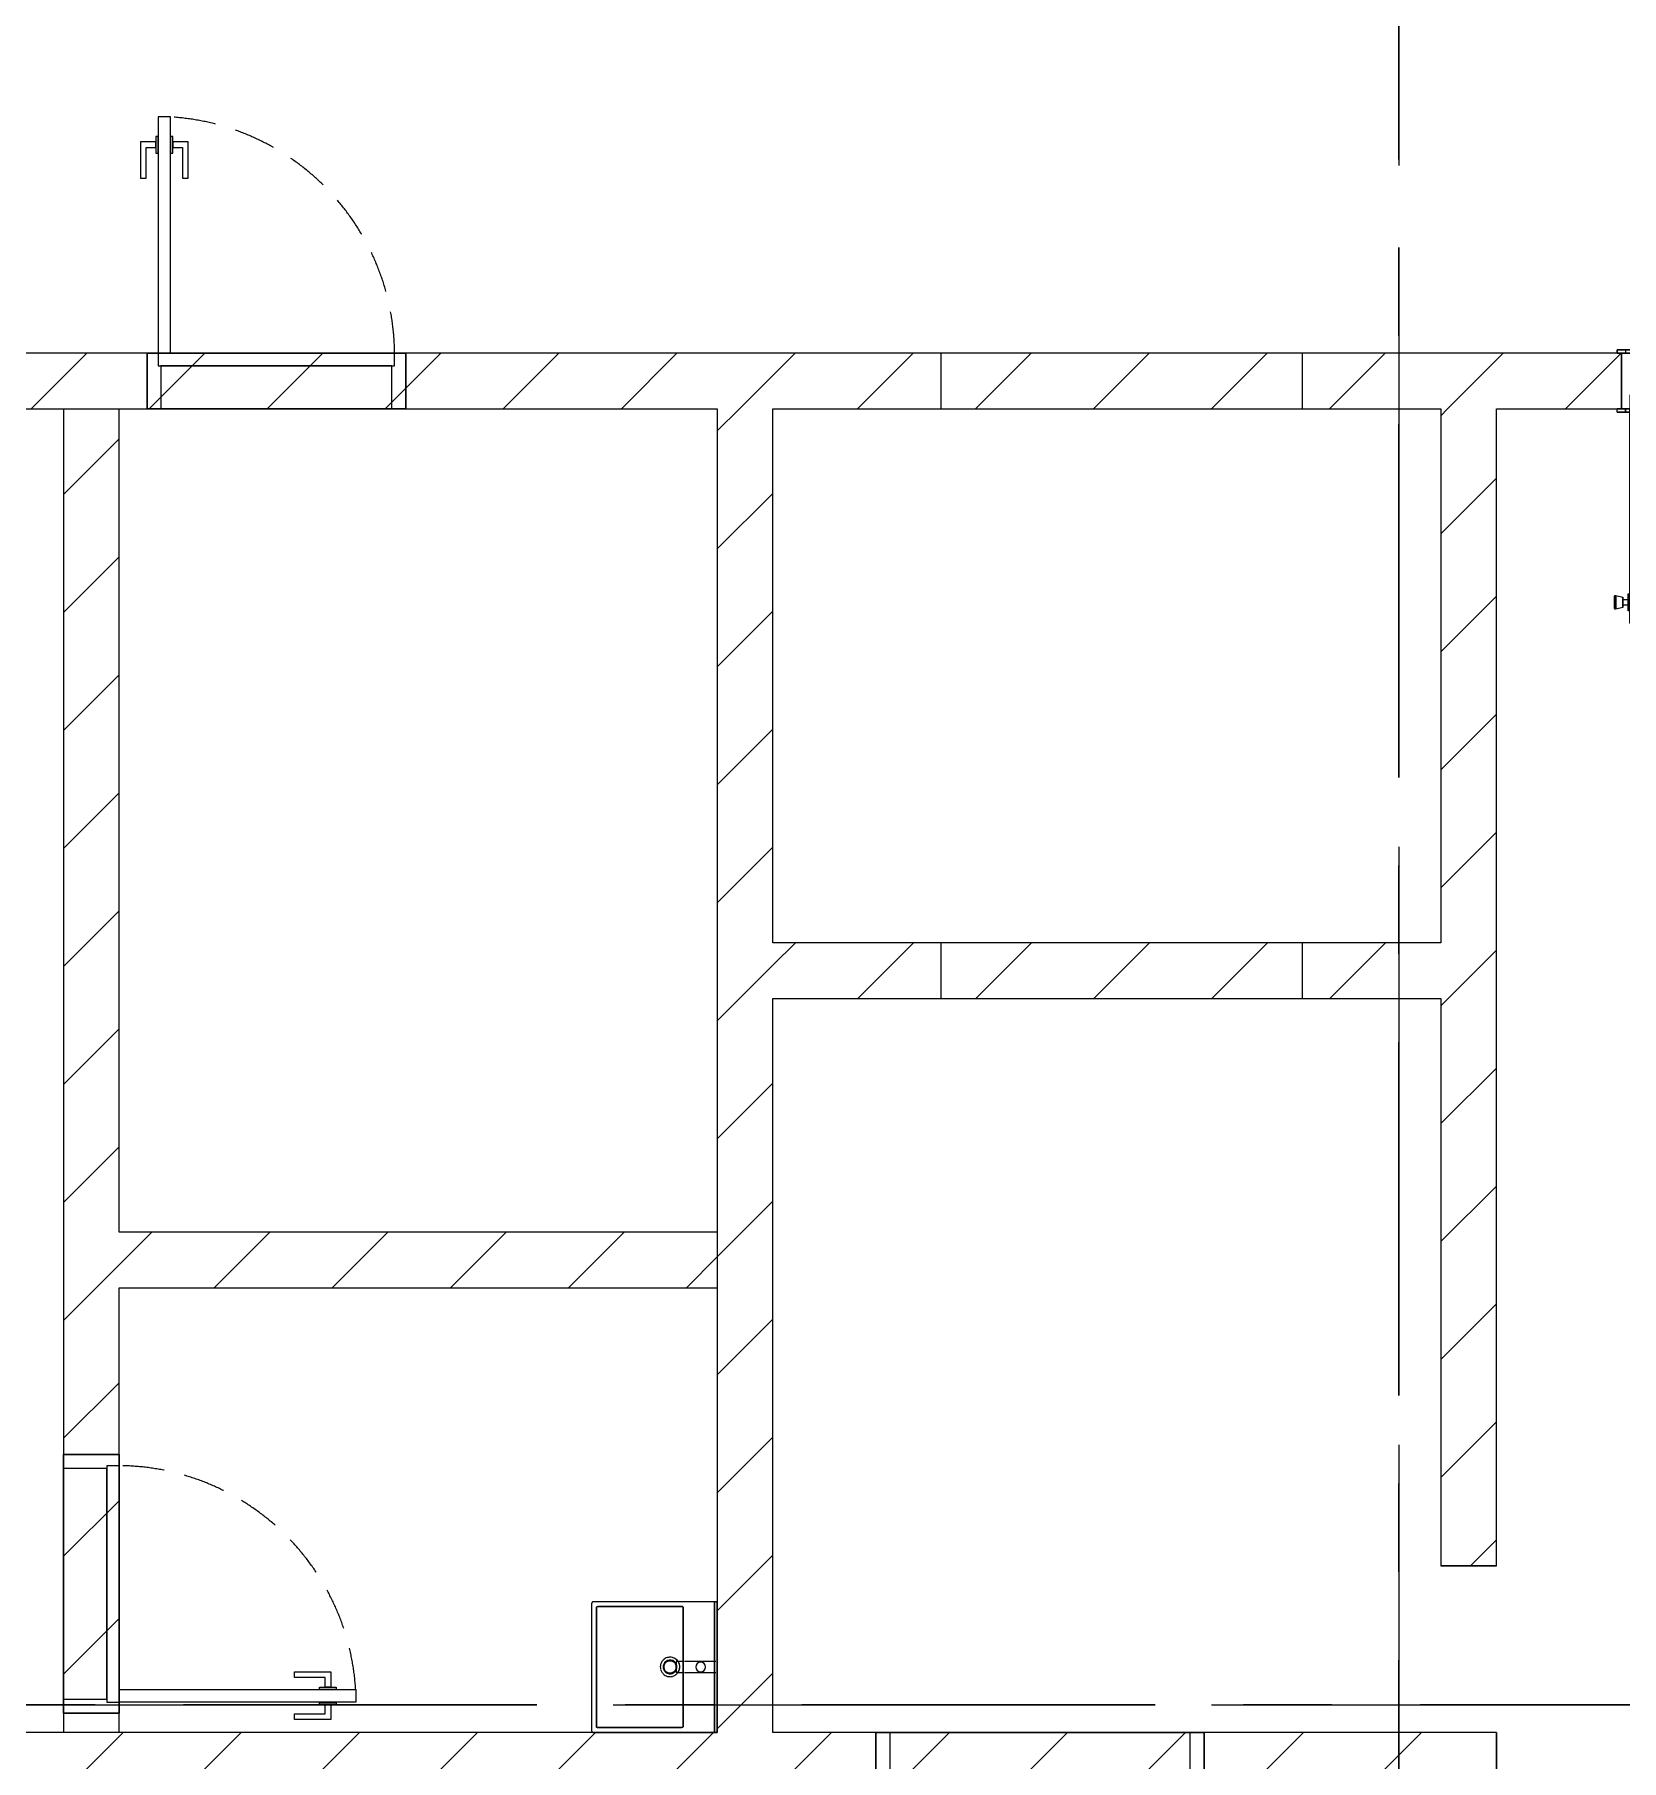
# Model space of a CAD drawing. Header units: millimetres. Extents: x -4000 to 187956, y -58990 to 162485.
# Drawn here: x 83095 to 88800, y 5250 to 11457 of the extents above; entities that cross this region are included whole.
import ezdxf

# ---------------------------------------------------------------- set-up
doc = ezdxf.new("R2010")
doc.units = ezdxf.units.MM
for name, pattern in [('Dash', [600, 300, -300]), ('Dash - 1_5mm', [225, 150, -75]), ('Dash_2_', [635, 317.5, -317.5]), ('Grid Line', [2222.5, 1270, -317.5, 317.5, -317.5]), ('Grid Line 12_5mm', [2150, 1250, -300, 300, -300]), ('Overhead', [375, 225, -150])]:
    doc.linetypes.add(name, pattern=pattern)
for name, color, linetype, lineweight in [('A-DETL-GENF', 92, 'Continuous', 9), ('A-DETL-MEDM', 33, 'Continuous', 9), ('A-DOOR', 31, 'Continuous', 13), ('A-DOOR-FRAM', 31, 'Continuous', 13), ('A-DOOR-HDLN', 31, 'Dash_2_', 13), ('A-WALL', 113, 'Continuous', 13), ('A-WALL-PATT', 111, 'Continuous', 13), ('P-SANR-FIXT', 6, 'Continuous', 9), ('S-GRID', 1, 'Continuous', 30)]:
    doc.layers.add(name, color=color, linetype=linetype, lineweight=lineweight)
pattern_1 = [(45, (0, 0), (-212.132, 212.132), [])]

# ---------------------------------------------------------------- blocks, each defined once
blk = doc.blocks.new('dcc5a - 1600X2200-V722-FFS - TANG 1')
at = {"layer": 'A-DOOR', "lineweight": 15, "transparency": 33554534}
for points in [[(-313.2, 154.2), (-313.2, 924.7), (-363.2, 924.7), (-363.2, 154.2)], [(1177.8, 154.2), (1177.8, 924.7), (1127.8, 924.7), (1127.8, 154.2)]]:
    blk.add_hatch(color=256, dxfattribs=at).paths.add_polyline_path(points)
at = {"layer": 'A-DETL-GENF', "color": 250}
for p, q in [((-416.4, 874.7), (-418.2, 870.2)), ((-418.2, 870.2), (-418.2, 829.2)), ((-418.2, 829.2), (-418.2, 870.2)), ((-412.9, 874.7), (-416.4, 874.7)), ((-416.4, 874.7), (-416.4, 824.7)), ((-416.4, 824.7), (-416.4, 874.7)), ((-388.2, 868.3), (-412.9, 874.7)), ((-412.9, 874.7), (-412.9, 824.7)), ((-412.9, 824.7), (-412.9, 874.7)), ((-363.2, 879.7), (-369.2, 879.7)), ((-369.2, 879.7), (-369.2, 819.7)), ((-369.2, 819.7), (-369.2, 879.7)), ((-363.2, 879.7), (-363.2, 819.7)), ((-363.2, 819.7), (-363.2, 879.7)), ((1177.8, 879.7), (1177.8, 819.7)), ((1177.8, 819.7), (1177.8, 879.7)), ((1177.8, 879.7), (1183.8, 879.7)), ((1183.8, 879.7), (1183.8, 819.7)), ((1183.8, 819.7), (1183.8, 879.7)), ((1202.8, 868.3), (1227.5, 874.7)), ((1227.5, 874.7), (1231, 874.7)), ((1227.5, 874.7), (1227.5, 824.7)), ((1227.5, 824.7), (1227.5, 874.7)), ((1231, 874.7), (1232.8, 870.2)), ((1231, 874.7), (1231, 824.7)), ((1231, 824.7), (1231, 874.7)), ((1232.8, 870.2), (1232.8, 829.2)), ((1232.8, 829.2), (1232.8, 870.2)), ((-418.2, 829.2), (-416.4, 824.7)), ((-416.4, 824.7), (-412.9, 824.7)), ((-412.9, 824.7), (-388.2, 831.1)), ((-388.2, 868.3), (-388.2, 831.1)), ((-388.2, 831.1), (-388.2, 868.3)), ((-369.2, 859.7), (-388.2, 859.7)), ((-388.2, 859.7), (-388.2, 839.7)), ((-388.2, 839.7), (-388.2, 859.7)), ((-388.2, 839.7), (-369.2, 839.7)), ((-369.2, 839.7), (-369.2, 859.7)), ((-369.2, 859.7), (-369.2, 839.7)), ((-369.2, 819.7), (-363.2, 819.7)), ((1183.8, 819.7), (1177.8, 819.7)), ((1183.8, 839.7), (1183.8, 859.7)), ((1183.8, 859.7), (1183.8, 839.7)), ((1183.8, 859.7), (1202.8, 859.7)), ((1202.8, 839.7), (1183.8, 839.7)), ((1202.8, 868.3), (1202.8, 831.1)), ((1202.8, 831.1), (1202.8, 868.3)), ((1202.8, 859.7), (1202.8, 839.7)), ((1202.8, 839.7), (1202.8, 859.7)), ((1227.5, 824.7), (1202.8, 831.1)), ((1231, 824.7), (1227.5, 824.7)), ((1232.8, 829.2), (1231, 824.7))]:
    blk.add_line(p, q, dxfattribs=at)
at = {"layer": 'A-DOOR', "color": 5, "lineweight": 15}
for p, q in [((-363.2, 924.7), (-363.2, 154.2)), ((-313.2, 924.7), (-363.2, 924.7)), ((-363.2, 924.7), (-363.2, 154.2)), ((-313.2, 924.7), (-363.2, 924.7)), ((-313.2, 154.2), (-313.2, 924.7)), ((-313.2, 154.2), (-313.2, 924.7)), ((1127.8, 924.7), (1127.8, 154.2)), ((1177.8, 924.7), (1127.8, 924.7)), ((1127.8, 924.7), (1177.8, 924.7)), ((1127.8, 154.2), (1127.8, 924.7)), ((1177.8, 154.2), (1177.8, 924.7)), ((1177.8, 924.7), (1177.8, 154.2)), ((-407.7, 154.2), (-407.7, 166.2)), ((-407.7, 166.2), (-363.2, 166.2)), ((-313.2, 166.2), (1127.8, 166.2)), ((1177.8, 166.2), (1222.3, 166.2)), ((1222.3, 166.2), (1222.3, 154.2)), ((-407.7, -57.8), (-407.7, -45.8)), ((1222.3, -57.8), (-407.7, -57.8)), ((1222.3, -45.8), (1222.3, -57.8))]:
    blk.add_line(p, q, dxfattribs=at)
at = {"layer": 'A-DOOR', "color": 171, "lineweight": 15}
for p, q in [((-407.7, 154.2), (-407.7, 166.2)), ((-407.7, 166.2), (-377.7, 166.2)), ((-363.2, 154.2), (-407.7, 154.2)), ((-392.7, 154.2), (-392.7, -45.8)), ((-377.7, 166.2), (-377.7, 154.2)), ((-377.7, 166.2), (-377.7, 154.2)), ((-363.2, 166.2), (-377.7, 166.2)), ((-313.2, 154.2), (-363.2, 154.2)), ((-363.2, 154.2), (-313.2, 154.2)), ((-363.2, 154.2), (-313.2, 154.2)), ((-363.2, 154.2), (1177.8, 154.2)), ((1127.8, 166.2), (-313.2, 166.2)), ((1127.8, 154.2), (-313.2, 154.2)), ((1177.8, 154.2), (1127.8, 154.2)), ((1127.8, 154.2), (1177.8, 154.2)), ((1127.8, 154.2), (1177.8, 154.2)), ((1127.8, 154.2), (1177.8, 154.2)), ((1192.3, 166.2), (1177.8, 166.2)), ((1222.3, 154.2), (1177.8, 154.2)), ((1222.3, 166.2), (1192.3, 166.2)), ((1192.3, 166.2), (1192.3, 154.2)), ((1192.3, 154.2), (1192.3, 166.2)), ((1207.3, -45.8), (1207.3, 154.2)), ((1222.3, 166.2), (1222.3, 154.2)), ((-407.7, -57.8), (-407.7, -45.8)), ((-407.7, -45.8), (1222.3, -45.8)), ((-377.7, -57.8), (-407.7, -57.8)), ((-392.7, -45.8), (1207.3, -45.8)), ((-377.7, -45.8), (-377.7, -57.8)), ((-377.7, -45.8), (-377.7, -57.8)), ((-377.7, -57.8), (1192.3, -57.8)), ((1192.3, -57.8), (1192.3, -45.8)), ((1192.3, -57.8), (1192.3, -45.8)), ((1192.3, -57.8), (1222.3, -57.8)), ((1222.3, -57.8), (1222.3, -45.8))]:
    blk.add_line(p, q, dxfattribs=at)
at = {"layer": 'A-DOOR', "color": 161, "lineweight": 15}
for p, q in [((-392.7, 154.2), (-407.7, 154.2)), ((-313.2, 166.2), (-363.2, 166.2)), ((1177.8, 166.2), (1127.8, 166.2)), ((1207.3, 154.2), (1222.3, 154.2)), ((-407.7, -45.8), (-392.7, -45.8)), ((1222.3, -45.8), (1207.3, -45.8))]:
    blk.add_line(p, q, dxfattribs=at)
at = {"layer": 'A-DOOR', "color": 151, "lineweight": 15}
for p, q in [((-377.7, 154.2), (-392.7, 154.2)), ((-377.7, 154.2), (-363.2, 154.2)), ((-363.2, 154.2), (-313.2, 154.2)), ((-313.2, 154.2), (1127.8, 154.2)), ((1127.8, 154.2), (1177.8, 154.2)), ((1177.8, 154.2), (1192.3, 154.2)), ((1192.3, 154.2), (1207.3, 154.2)), ((-392.7, -45.8), (-377.7, -45.8)), ((1192.3, -45.8), (-377.7, -45.8)), ((1207.3, -45.8), (1192.3, -45.8))]:
    blk.add_line(p, q, dxfattribs=at)
at = {"layer": 'A-DOOR', "color": 173, "lineweight": 15}
for p, q in [((-363.2, 166.2), (-313.2, 166.2)), ((1127.8, 166.2), (1177.8, 166.2))]:
    blk.add_line(p, q, dxfattribs=at)
at = {"layer": 'A-DOOR', "color": 5, "lineweight": 15}
for centre, start, end in [((-363.2, 154.2), 0, 90), ((1177.8, 154.2), 90, 180)]:
    blk.add_arc(centre, 770.5, start, end, dxfattribs=at)
at = {"layer": 'A-DOOR-FRAM', "color": 81, "lineweight": 15}
for p, q in [((-392.7, -45.8), (-392.7, 154.2)), ((-392.7, 154.2), (-363.2, 154.2)), ((-362.7, 154.2), (-362.7, 104.2)), ((-362.7, 154.2), (-362.7, 104.2)), ((-313.2, 154.2), (1127.8, 154.2)), ((1177.3, 104.2), (1177.3, 154.2)), ((1177.3, 104.2), (1177.3, 154.2)), ((1177.8, 154.2), (1207.3, 154.2)), ((1207.3, -45.8), (1207.3, 154.2)), ((-362.7, 104.2), (-342.7, 104.2)), ((-362.7, 104.2), (1177.3, 104.2)), ((-342.7, 104.2), (-342.7, -45.8)), ((-342.7, 104.2), (-342.7, -45.8)), ((1157.3, 104.2), (-342.7, 104.2)), ((1157.3, -45.8), (1157.3, 104.2)), ((1177.3, 104.2), (1157.3, 104.2)), ((1157.3, -45.8), (1157.3, 104.2)), ((1207.3, -45.8), (-392.7, -45.8))]:
    blk.add_line(p, q, dxfattribs=at)
at = {"layer": 'A-DOOR-FRAM', "color": 71, "lineweight": 15}
for p, q in [((-392.7, 154.2), (-363.2, 154.2)), ((-363.2, 154.2), (-313.2, 154.2)), ((-313.2, 154.2), (-362.7, 154.2)), ((1127.8, 154.2), (-313.2, 154.2)), ((1127.8, 154.2), (1177.8, 154.2)), ((1177.3, 154.2), (1127.8, 154.2)), ((1207.3, 154.2), (1177.8, 154.2)), ((-342.7, -45.8), (-392.7, -45.8)), ((-342.7, -45.8), (1157.3, -45.8)), ((1157.3, -45.8), (1207.3, -45.8))]:
    blk.add_line(p, q, dxfattribs=at)
at = {"layer": 'A-DOOR-FRAM', "color": 91, "lineweight": 15}
for p, q in [((-392.7, -45.8), (-392.7, 154.2)), ((1207.3, 154.2), (1207.3, -45.8))]:
    blk.add_line(p, q, dxfattribs=at)
at = {"layer": 'A-DOOR-HDLN', "color": 171, "linetype": 'Dash', "lineweight": 15}
for p, q in [((-363.2, 154.2), (-363.2, 104.2)), ((1177.8, 154.2), (-363.2, 154.2)), ((407.3, 104.2), (407.3, 154.2)), ((1177.8, 104.2), (1177.8, 154.2)), ((-363.2, 104.2), (1177.8, 104.2))]:
    blk.add_line(p, q, dxfattribs=at)
blk = doc.blocks.new('M_Door-Opening - 1300x2200-337084-FFS - TANG 1')
at = {"layer": 'A-DETL-GENF', "linetype": 'Overhead'}
blk.add_line((641.8, 100), (-658.2, 100), dxfattribs=at)
at = {"layer": 'A-DETL-MEDM', "color": 75, "lineweight": 18}
for p, q in [((-658.2, 100), (-658.2, -100)), ((641.8, -100), (641.8, 100))]:
    blk.add_line(p, q, dxfattribs=at)
at = {"layer": 'A-DETL-MEDM', "linetype": 'Overhead'}
blk.add_line((-658.2, -100), (641.8, -100), dxfattribs=at)
blk = doc.blocks.new('MP_DR_Single Swing_Miscellaneous - 2200x850_FR_SOLID CORE-V760-FFS - TANG 1')
at = {"layer": 'A-DOOR', "color": 163, "lineweight": 15}
for p, q in [((425, -100), (380, -100)), ((380, -820), (380, -880)), ((425, -880), (425, -820))]:
    blk.add_line(p, q, dxfattribs=at)
at = {"layer": 'A-DOOR', "color": 174, "lineweight": 15}
for p, q in [((380, -100), (380, -820)), ((425, -820), (425, -100)), ((380, -880), (380, -950)), ((425, -950), (425, -880)), ((380, -950), (425, -950))]:
    blk.add_line(p, q, dxfattribs=at)
at = {"layer": 'A-DOOR', "lineweight": 9}
for p, q in [((337, -730), (317, -730)), ((317, -730), (317, -860)), ((337, -840), (337, -730)), ((488, -730), (468, -730)), ((468, -730), (468, -840)), ((488, -860), (488, -730)), ((317, -860), (372, -860)), ((372, -840), (337, -840)), ((380, -820), (372, -820)), ((372, -820), (372, -840)), ((372, -840), (372, -860)), ((372, -860), (372, -840)), ((372, -860), (372, -880)), ((380, -880), (380, -820)), ((425, -820), (425, -880)), ((433, -820), (425, -820)), ((433, -840), (433, -820)), ((433, -860), (433, -840)), ((468, -840), (433, -840)), ((433, -840), (433, -860)), ((433, -880), (433, -860)), ((433, -860), (488, -860)), ((372, -880), (380, -880)), ((425, -880), (433, -880))]:
    blk.add_line(p, q, dxfattribs=at)
at = {"layer": 'A-DOOR', "linetype": 'Dash - 1_5mm', "lineweight": 9}
blk.add_arc((433.8, -92.8), 858.8, 180.47741, 266.40757, dxfattribs=at)
at = {"layer": 'A-DOOR-FRAM', "color": 91, "lineweight": 15}
for p, q in [((-465, -100), (-465, 100)), ((-465, 100), (465, 100)), ((465, 100), (465, -100)), ((380, -100), (-465, -100)), ((465, -100), (425, -100))]:
    blk.add_line(p, q, dxfattribs=at)
at = {"layer": 'A-DOOR-FRAM', "color": 81, "lineweight": 15}
for p, q in [((-465, 100), (-465, -100)), ((-415, 100), (-465, 100)), ((415, 100), (-415, 100)), ((-415, 100), (-415, -55)), ((-415, 100), (-415, -55)), ((415, -55), (415, 100)), ((415, 100), (465, 100)), ((415, -55), (415, 100)), ((465, 100), (465, -100)), ((-415, -55), (-425, -55)), ((-425, -55), (-425, -100)), ((425, -55), (-425, -55)), ((-425, -55), (-425, -100)), ((-415, -55), (415, -55)), ((425, -55), (415, -55)), ((425, -100), (425, -55)), ((425, -100), (425, -55)), ((-465, -100), (-425, -100)), ((-425, -100), (380, -100)), ((425, -100), (380, -100)), ((465, -100), (425, -100))]:
    blk.add_line(p, q, dxfattribs=at)
at = {"layer": 'A-DOOR-FRAM', "color": 71, "lineweight": 15}
blk.add_line((380, -100), (425, -100), dxfattribs=at)
blk = doc.blocks.new('MP_DR_Single Swing_Miscellaneous - 2200x1200_FR_SOLID CORE-337803-FFS - TANG 1')
at = {"layer": 'A-DOOR', "color": 163, "lineweight": 15}
for p, q in [((550, -100), (500, -100)), ((500, -1070), (500, -1130)), ((550, -1130), (550, -1070))]:
    blk.add_line(p, q, dxfattribs=at)
at = {"layer": 'A-DOOR', "color": 174, "lineweight": 15}
for p, q in [((500, -100), (500, -1070)), ((550, -1070), (550, -100)), ((500, -1130), (500, -1200)), ((550, -1200), (550, -1130)), ((500, -1200), (550, -1200))]:
    blk.add_line(p, q, dxfattribs=at)
at = {"layer": 'A-DOOR', "lineweight": 9}
for p, q in [((457, -980), (437, -980)), ((437, -980), (437, -1110)), ((457, -1090), (457, -980)), ((613, -980), (593, -980)), ((593, -980), (593, -1090)), ((613, -1110), (613, -980)), ((437, -1110), (492, -1110)), ((492, -1090), (457, -1090)), ((500, -1070), (492, -1070)), ((492, -1070), (492, -1090)), ((492, -1090), (492, -1110)), ((492, -1110), (492, -1090)), ((492, -1110), (492, -1130)), ((500, -1130), (500, -1070)), ((550, -1070), (550, -1130)), ((558, -1070), (550, -1070)), ((558, -1090), (558, -1070)), ((558, -1110), (558, -1090)), ((593, -1090), (558, -1090)), ((558, -1090), (558, -1110)), ((558, -1130), (558, -1110)), ((558, -1110), (613, -1110)), ((492, -1130), (500, -1130)), ((550, -1130), (558, -1130))]:
    blk.add_line(p, q, dxfattribs=at)
at = {"layer": 'A-DOOR', "linetype": 'Dash - 1_5mm', "lineweight": 9}
blk.add_arc((558.7, -92.8), 1108.7, 180.36982, 266.96574, dxfattribs=at)
at = {"layer": 'A-DOOR-FRAM', "color": 91, "lineweight": 15}
for p, q in [((-590, -100), (-590, 100)), ((-590, 100), (590, 100)), ((590, 100), (590, -100)), ((500, -100), (-590, -100)), ((590, -100), (550, -100))]:
    blk.add_line(p, q, dxfattribs=at)
at = {"layer": 'A-DOOR-FRAM', "color": 81, "lineweight": 15}
for p, q in [((-590, 100), (-590, -100)), ((-540, 100), (-590, 100)), ((540, 100), (-540, 100)), ((-540, 100), (-540, -50)), ((-540, 100), (-540, -50)), ((540, -50), (540, 100)), ((540, 100), (590, 100)), ((540, -50), (540, 100)), ((590, 100), (590, -100)), ((-540, -50), (-550, -50)), ((-550, -50), (-550, -100)), ((550, -50), (-550, -50)), ((-550, -50), (-550, -100)), ((-540, -50), (540, -50)), ((550, -50), (540, -50)), ((550, -100), (550, -50)), ((550, -100), (550, -50)), ((-590, -100), (-550, -100)), ((-550, -100), (500, -100)), ((550, -100), (500, -100)), ((590, -100), (550, -100))]:
    blk.add_line(p, q, dxfattribs=at)
at = {"layer": 'A-DOOR-FRAM', "color": 71, "lineweight": 15}
blk.add_line((500, -100), (550, -100), dxfattribs=at)
blk = doc.blocks.new('MP_DR_Single Swing_Miscellaneous - 2200x850_FR_SOLID CORE-V761-FFS - TANG 1')
at = {"layer": 'A-DOOR', "color": 174, "lineweight": 15}
for p, q in [((380, 950), (425, 950)), ((380, 880), (380, 950)), ((425, 950), (425, 880)), ((380, 100), (380, 820)), ((425, 820), (425, 100))]:
    blk.add_line(p, q, dxfattribs=at)
at = {"layer": 'A-DOOR', "lineweight": 9}
for p, q in [((372, 880), (380, 880)), ((372, 860), (372, 880)), ((380, 880), (380, 820)), ((425, 880), (433, 880)), ((425, 820), (425, 880)), ((433, 880), (433, 860)), ((317, 860), (372, 860)), ((317, 730), (317, 860)), ((337, 840), (337, 730)), ((372, 840), (337, 840)), ((372, 840), (372, 860)), ((372, 860), (372, 840)), ((372, 820), (372, 840)), ((380, 820), (372, 820)), ((433, 820), (425, 820)), ((433, 860), (433, 840)), ((433, 840), (433, 860)), ((433, 860), (488, 860)), ((433, 840), (433, 820)), ((468, 840), (433, 840)), ((468, 730), (468, 840)), ((488, 860), (488, 730)), ((337, 730), (317, 730)), ((488, 730), (468, 730))]:
    blk.add_line(p, q, dxfattribs=at)
at = {"layer": 'A-DOOR', "color": 163, "lineweight": 15}
for p, q in [((380, 820), (380, 880)), ((425, 880), (425, 820)), ((425, 100), (380, 100))]:
    blk.add_line(p, q, dxfattribs=at)
at = {"layer": 'A-DOOR', "linetype": 'Dash - 1_5mm', "lineweight": 9}
blk.add_arc((433.8, 92.8), 858.8, 93.59243, 179.52259, dxfattribs=at)
at = {"layer": 'A-DOOR-FRAM', "color": 91, "lineweight": 15}
for p, q in [((-465, 100), (380, 100)), ((-465, -100), (-465, 100)), ((425, 100), (465, 100)), ((465, 100), (465, -91.3)), ((465, -100), (-465, -100)), ((465, -92.2), (465, -100))]:
    blk.add_line(p, q, dxfattribs=at)
at = {"layer": 'A-DOOR-FRAM', "color": 81, "lineweight": 15}
for p, q in [((-465, 100), (-465, -100)), ((-425, 100), (-465, 100)), ((-425, 100), (-425, 55)), ((380, 100), (-425, 100)), ((-425, 100), (-425, 55)), ((380, 100), (425, 100)), ((425, 100), (465, 100)), ((425, 55), (425, 100)), ((425, 55), (425, 100)), ((465, 100), (465, -91.3)), ((-425, 55), (-415, 55)), ((-425, 55), (425, 55)), ((-415, 55), (-415, -100)), ((415, 55), (-415, 55)), ((-415, 55), (-415, -100)), ((415, -100), (415, 55)), ((415, 55), (425, 55)), ((415, -100), (415, 55)), ((-465, -100), (-415, -100)), ((-415, -100), (415, -100)), ((465, -100), (415, -100)), ((465, -92.2), (465, -100))]:
    blk.add_line(p, q, dxfattribs=at)
at = {"layer": 'A-DOOR-FRAM', "color": 71, "lineweight": 15}
blk.add_line((425, 100), (380, 100), dxfattribs=at)
blk = doc.blocks.new('basin - double basin with canbinet-V904-FFS - TANG 1')
at = {"layer": 'P-SANR-FIXT', "color": 253}
for p, q in [((228.6, 0), (-227.4, 0)), ((228.6, 0), (228.6, 0)), ((235.6, 0), (-234.4, 0)), ((20.4, -0.2), (-19.6, -0.3)), ((-19.6, -5), (-19.6, -10)), ((20.4, -10), (20.4, -5)), ((-212.5, -122.4), (213.6, -122.7)), ((213.6, -122.7), (-212.5, -122.4)), ((-217.1, -429.9), (-217, -126.9)), ((-217, -126.9), (-217.1, -429.9)), ((-19.3, -141.9), (-19.3, -147.7)), ((-19.3, -147.8), (-18.6, -147.8)), ((-18.5, -147.8), (-11.3, -147.8)), ((-17.9, -156.4), (-17.4, -155.7)), ((-8, -148.9), (-7.2, -148.6)), ((7.8, -147.7), (9.1, -147.7)), ((10.7, -147.7), (14.9, -147.7)), ((14.9, -147.7), (19.6, -147.7)), ((18.2, -183.3), (17.6, -184)), ((17.9, -156), (18.4, -156.8)), ((20, -147.7), (20.7, -147.7)), ((20.7, -147.6), (20.7, -143.2)), ((218.1, -127.2), (218.1, -430.2)), ((218.1, -430.2), (218.1, -127.2)), ((8.3, -190.8), (7.4, -191.1)), ((213.6, -434.7), (-212.6, -434.4)), ((-212.6, -434.4), (213.6, -434.7))]:
    blk.add_line(p, q, dxfattribs=at)
at = {"layer": 'P-SANR-FIXT', "color": 252}
for p, q in [((-234.4, 0), (235.6, 0)), ((-234.4, 0), (-234.4, -10)), ((-234.4, -7), (-234.4, -10)), ((-234.4, -10), (235.6, -10)), ((-19.6, -10), (-19.3, -118.5)), ((20.7, -118.5), (20.4, -10)), ((235.6, 0), (235.6, -10)), ((235.6, -10), (235.6, -7)), ((213.6, -122.7), (-212.5, -122.4)), ((-19.3, -122.5), (-19.3, -141)), ((20.7, -141.9), (20.7, -122.5)), ((-217, -126.9), (-217.1, -429.9)), ((218.1, -430.2), (218.1, -127.2)), ((-212.6, -434.4), (213.6, -434.7))]:
    blk.add_line(p, q, dxfattribs=at)
at = {"layer": 'P-SANR-FIXT', "color": 250}
for p, q in [((-234.4, 0), (-234.4, -10)), ((-234.4, -10), (-234.4, -445)), ((235.6, -10), (-234.4, -10)), ((235.6, -10), (235.6, 0)), ((235.6, -445), (235.6, -10)), ((-212.5, -122.4), (213.6, -122.7)), ((-217.1, -429.9), (-217, -126.9)), ((-21.1, -177.4), (-21.4, -176.5)), ((218.1, -127.2), (218.1, -430.2)), ((213.6, -434.7), (-212.6, -434.4)), ((-227.4, -452), (228.6, -452))]:
    blk.add_line(p, q, dxfattribs=at)
at = {"layer": 'P-SANR-FIXT', "color": 254}
for p, q in [((-13.7, -0.2), (-19.6, -0.3)), ((-9.6, -0.2), (-13.7, -0.2)), ((-4.8, -0.2), (-9.6, -0.2)), ((19.7, -0.2), (-4.8, -0.2)), ((20.4, -0.2), (19.7, -0.2)), ((-19.3, -147.8), (-18.6, -147.8)), ((-18.5, -147.8), (-11.3, -147.8)), ((-5.8, -147.8), (-4.5, -147.8)), ((-5.8, -147.8), (-4.5, -147.8)), ((-4.1, -147.8), (-0.9, -147.8)), ((-0.9, -147.8), (5.1, -147.8)), ((-0.9, -147.8), (0.7, -147.8)), ((0.7, -147.8), (5.1, -147.8)), ((5.9, -147.8), (7.2, -147.7)), ((7.8, -147.7), (9.1, -147.7)), ((10.7, -147.7), (14.9, -147.7)), ((14.9, -147.7), (19.6, -147.7)), ((20, -147.7), (20.7, -147.7))]:
    blk.add_line(p, q, dxfattribs=at)
at = {"layer": 'P-SANR-FIXT', "color": 90}
for p, q in [((-4.1, -147.8), (-0.9, -147.8)), ((5.9, -147.8), (7.2, -147.7))]:
    blk.add_line(p, q, dxfattribs=at)
at = {"layer": 'P-SANR-FIXT', "color": 252, "flags": 128}
for points in [[(-227.4, 0), (-227.7, 0), (-228, 0), (-228.3, -0.1), (-228.5, -0.1), (-228.8, -0.1), (-229.1, -0.2), (-229.4, -0.3), (-229.6, -0.4), (-229.9, -0.4), (-230.2, -0.6), (-230.4, -0.7), (-230.7, -0.8), (-230.9, -0.9), (-231.2, -1.1), (-231.4, -1.2), (-231.6, -1.4), (-231.8, -1.6), (-232, -1.7), (-232.3, -1.9), (-232.5, -2.1), (-232.6, -2.3), (-232.8, -2.5), (-233, -2.8), (-233.2, -3), (-233.3, -3.2), (-233.5, -3.5), (-233.6, -3.7), (-233.7, -4), (-233.9, -4.2), (-234, -4.5), (-234.1, -4.7), (-234.1, -5), (-234.2, -5.3), (-234.3, -5.5), (-234.3, -5.8), (-234.4, -6.1), (-234.4, -6.4), (-234.4, -6.6), (-234.4, -6.9), (-234.4, -7)], [(235.6, -7), (235.6, -6.7), (235.5, -6.4), (235.5, -6.2), (235.5, -5.9), (235.4, -5.6), (235.4, -5.3), (235.3, -5.1), (235.2, -4.8), (235.1, -4.5), (235, -4.3), (234.9, -4), (234.8, -3.8), (234.6, -3.5), (234.5, -3.3), (234.3, -3), (234.2, -2.8), (234, -2.6), (233.8, -2.4), (233.6, -2.2), (233.4, -2), (233.2, -1.8), (233, -1.6), (232.8, -1.4), (232.6, -1.3), (232.3, -1.1), (232.1, -1), (231.9, -0.8), (231.6, -0.7), (231.4, -0.6), (231.1, -0.5), (230.8, -0.4), (230.6, -0.3), (230.3, -0.2), (230, -0.2), (229.8, -0.1), (229.5, -0.1), (229.2, 0), (228.9, 0), (228.6, 0)], [(-22.4, -169.9), (-22.4, -169), (-22.3, -168.1), (-22.2, -167.2), (-22.1, -166.3), (-21.9, -165.4), (-21.7, -164.5), (-21.5, -163.6), (-21.2, -162.8), (-20.9, -161.9), (-20.6, -161.1), (-20.2, -160.3), (-19.8, -159.5), (-19.4, -158.7), (-18.9, -157.9), (-18.4, -157.2), (-17.9, -156.4)], [(-21.4, -176.5), (-21.6, -175.7), (-21.8, -174.8), (-22, -173.9), (-22.1, -173), (-22.3, -172.1), (-22.3, -171.2), (-22.4, -170.3), (-22.4, -169.9)], [(-14.5, -186.9), (-15.2, -186.3), (-15.8, -185.7), (-16.5, -185.1), (-17.1, -184.4), (-17.6, -183.7), (-18.2, -183), (-18.7, -182.2), (-19.2, -181.5), (-19.6, -180.7), (-20, -179.9), (-20.4, -179.1), (-20.8, -178.2), (-21.1, -177.4)], [(-17.4, -155.7), (-16.8, -155), (-16.2, -154.4), (-15.5, -153.7), (-14.9, -153.1), (-14.2, -152.5), (-13.5, -152), (-12.8, -151.4), (-12, -150.9), (-11.3, -150.5), (-10.5, -150), (-9.7, -149.6), (-8.9, -149.2), (-8, -148.9)], [(-7.2, -148.6), (-6.3, -148.3), (-5.5, -148.1), (-4.6, -147.9), (-3.7, -147.7), (-2.8, -147.5), (-1.9, -147.4), (-1, -147.4)], [(1.7, -147.4), (2.6, -147.5), (3.5, -147.6), (4.4, -147.8), (5.2, -147.9), (6.1, -148.2), (7, -148.4), (7.8, -148.7), (8.7, -149), (9.5, -149.4), (10.3, -149.8), (11.1, -150.2), (11.9, -150.7)], [(14.8, -152.8), (15.5, -153.4), (16.1, -154), (16.7, -154.7), (17.3, -155.3), (17.9, -156)], [(17.6, -184), (17, -184.7), (16.4, -185.4), (15.8, -186), (15.1, -186.6)], [(20.9, -178.6), (20.5, -179.4), (20.1, -180.2), (19.7, -181), (19.2, -181.8), (18.7, -182.6), (18.2, -183.3)], [(18.4, -156.8), (18.9, -157.5), (19.4, -158.3), (19.9, -159), (20.3, -159.8), (20.7, -160.6)], [(22.1, -164.9), (22.3, -165.8), (22.4, -166.7), (22.5, -167.6), (22.6, -168.5), (22.6, -169.4), (22.6, -169.9)], [(22.6, -169.9), (22.6, -170.8), (22.6, -171.7), (22.5, -172.5), (22.3, -173.4), (22.2, -174.3)], [(-2.3, -192.2), (-3.2, -192.1), (-4.1, -192), (-5, -191.8), (-5.9, -191.5), (-6.7, -191.3), (-7.6, -191), (-8.4, -190.7), (-9.2, -190.3), (-10, -189.9), (-10.8, -189.5), (-11.6, -189)], [(7.4, -191.1), (6.6, -191.4), (5.7, -191.7), (4.8, -191.9), (4, -192), (3.1, -192.2), (2.2, -192.3)], [(11.5, -189.3), (10.7, -189.7), (9.9, -190.1), (9.1, -190.5), (8.3, -190.8)]]:
    blk.add_lwpolyline(points, dxfattribs=at)
at = {"layer": 'P-SANR-FIXT', "color": 250, "flags": 128}
for points in [[(-217, -126.9), (-217, -126.7), (-217, -126.5), (-217, -126.3), (-216.9, -126.2), (-216.9, -126), (-216.9, -125.8), (-216.8, -125.6), (-216.8, -125.5), (-216.7, -125.3), (-216.7, -125.1), (-216.6, -125), (-216.5, -124.8), (-216.4, -124.6), (-216.3, -124.5), (-216.2, -124.3), (-216.1, -124.2), (-216, -124), (-215.9, -123.9), (-215.8, -123.8), (-215.6, -123.6), (-215.5, -123.5), (-215.4, -123.4), (-215.2, -123.3), (-215.1, -123.2), (-214.9, -123.1), (-214.8, -123), (-214.6, -122.9), (-214.5, -122.8), (-214.3, -122.8), (-214.1, -122.7), (-214, -122.6), (-213.8, -122.6), (-213.6, -122.5), (-213.4, -122.5), (-213.3, -122.4), (-213.1, -122.4), (-212.9, -122.4), (-212.7, -122.4), (-212.6, -122.4), (-212.5, -122.4)], [(213.6, -122.7), (213.8, -122.7), (214, -122.7), (214.2, -122.7), (214.4, -122.7), (214.5, -122.8), (214.7, -122.8), (214.9, -122.8), (215.1, -122.9), (215.2, -123), (215.4, -123), (215.6, -123.1), (215.7, -123.2), (215.9, -123.3), (216, -123.4), (216.2, -123.4), (216.3, -123.6), (216.5, -123.7), (216.6, -123.8), (216.7, -123.9), (216.9, -124), (217, -124.2), (217.1, -124.3), (217.2, -124.4), (217.3, -124.6), (217.4, -124.7), (217.5, -124.9), (217.6, -125), (217.7, -125.2), (217.8, -125.4), (217.8, -125.5), (217.9, -125.7), (217.9, -125.9), (218, -126), (218, -126.2), (218.1, -126.4), (218.1, -126.6), (218.1, -126.8), (218.1, -126.9), (218.1, -127.1), (218.1, -127.2)], [(23.8, -169.8), (23.8, -168.9), (23.7, -167.9), (23.7, -167), (23.5, -166), (23.4, -165.1), (23.1, -164.2), (22.9, -163.2), (22.6, -162.3), (22.3, -161.4), (21.9, -160.6), (21.6, -159.7), (21.1, -158.8), (20.7, -158), (20.2, -157.2), (19.7, -156.4), (19.1, -155.6), (18.5, -154.9), (17.9, -154.1), (17.3, -153.4), (16.6, -152.8), (15.9, -152.1), (15.2, -151.5), (14.5, -150.9), (13.7, -150.3), (12.9, -149.8), (12.1, -149.3), (11.3, -148.9), (10.4, -148.4), (9.6, -148), (8.7, -147.7), (7.8, -147.3), (6.9, -147), (6, -146.8), (5, -146.6), (4.1, -146.4), (3.2, -146.3), (2.2, -146.1), (1.3, -146.1), (0.3, -146.1), (-0.6, -146.1), (-1.6, -146.1), (-2.5, -146.2), (-3.5, -146.3), (-4.4, -146.5), (-5.3, -146.7), (-6.3, -146.9), (-7.2, -147.2), (-8.1, -147.5), (-8.9, -147.8), (-9.8, -148.2), (-10.7, -148.6), (-11.5, -149.1), (-12.3, -149.5), (-13.1, -150.1), (-13.9, -150.6), (-14.7, -151.2), (-15.4, -151.8), (-16.1, -152.4), (-16.8, -153.1), (-17.5, -153.8), (-18.1, -154.5), (-18.7, -155.2), (-19.2, -156), (-19.8, -156.8), (-20.3, -157.6), (-20.8, -158.4), (-21.2, -159.2), (-21.6, -160.1), (-22, -161), (-22.3, -161.8), (-22.6, -162.8), (-22.9, -163.7), (-23.1, -164.6), (-23.3, -165.5), (-23.5, -166.5), (-23.6, -167.4), (-23.6, -168.3), (-23.7, -169.3), (-23.7, -169.8)], [(-23.7, -169.8), (-23.7, -170.8), (-23.6, -171.7), (-23.5, -172.7), (-23.4, -173.6), (-23.2, -174.5), (-23, -175.5), (-22.8, -176.4), (-22.5, -177.3), (-22.2, -178.2), (-21.8, -179.1), (-21.4, -179.9), (-21, -180.8), (-20.6, -181.6), (-20.1, -182.4), (-19.5, -183.2), (-19, -184), (-18.4, -184.7), (-17.8, -185.5), (-17.2, -186.2), (-16.5, -186.9), (-15.8, -187.5), (-15.1, -188.1), (-14.3, -188.7), (-13.6, -189.3), (-12.8, -189.8), (-12, -190.3), (-11.1, -190.8), (-10.3, -191.2), (-9.4, -191.6), (-8.5, -192), (-7.7, -192.3), (-6.7, -192.6), (-5.8, -192.8), (-4.9, -193), (-4, -193.2), (-3, -193.4), (-2.1, -193.5), (-1.1, -193.5), (-0.2, -193.6), (0.8, -193.6), (1.7, -193.5), (2.7, -193.4), (3.6, -193.3), (4.5, -193.1), (5.5, -192.9), (6.4, -192.7), (7.3, -192.4), (8.2, -192.1), (9.1, -191.8), (10, -191.4), (10.8, -191), (11.6, -190.6), (12.5, -190.1), (13.3, -189.6), (14, -189), (14.8, -188.4), (15.5, -187.8), (16.2, -187.2), (16.9, -186.5), (17.6, -185.9), (18.2, -185.1), (18.8, -184.4), (19.4, -183.6), (19.9, -182.9), (20.4, -182.1), (20.9, -181.2), (21.3, -180.4), (21.7, -179.5), (22.1, -178.7), (22.5, -177.8), (22.8, -176.9), (23, -176), (23.2, -175), (23.4, -174.1), (23.6, -173.2), (23.7, -172.2), (23.8, -171.3), (23.8, -170.3), (23.8, -169.8)], [(-1, -147.4), (-0.1, -147.4), (0.8, -147.4), (1.7, -147.4)], [(11.9, -150.7), (12.6, -151.2), (13.4, -151.7), (14.1, -152.2), (14.8, -152.8)], [(20.7, -160.6), (21, -161.5), (21.3, -162.3), (21.6, -163.2), (21.9, -164), (22.1, -164.9)], [(22.2, -174.3), (22, -175.2), (21.8, -176.1), (21.5, -176.9), (21.2, -177.8), (20.9, -178.6)], [(-11.6, -189), (-12.4, -188.6), (-13.1, -188), (-13.8, -187.5), (-14.5, -186.9)], [(2.2, -192.3), (1.3, -192.3), (0.4, -192.4), (-0.5, -192.3), (-1.4, -192.3), (-2.3, -192.2)], [(15.1, -186.6), (14.5, -187.2), (13.8, -187.8), (13, -188.3), (12.3, -188.8), (11.5, -189.3)], [(-212.6, -434.4), (-212.8, -434.4), (-212.9, -434.4), (-213.1, -434.4), (-213.3, -434.4), (-213.5, -434.3), (-213.6, -434.3), (-213.8, -434.2), (-214, -434.2), (-214.2, -434.1), (-214.3, -434.1), (-214.5, -434), (-214.7, -433.9), (-214.8, -433.8), (-215, -433.7), (-215.1, -433.6), (-215.3, -433.5), (-215.4, -433.4), (-215.5, -433.3), (-215.7, -433.2), (-215.8, -433.1), (-215.9, -432.9), (-216, -432.8), (-216.2, -432.6), (-216.3, -432.5), (-216.4, -432.3), (-216.5, -432.2), (-216.5, -432), (-216.6, -431.9), (-216.7, -431.7), (-216.8, -431.5), (-216.8, -431.4), (-216.9, -431.2), (-216.9, -431), (-217, -430.9), (-217, -430.7), (-217, -430.5), (-217.1, -430.3), (-217.1, -430.1), (-217.1, -430), (-217.1, -429.9)], [(218.1, -430.2), (218.1, -430.3), (218.1, -430.5), (218.1, -430.7), (218, -430.9), (218, -431.1), (218, -431.2), (217.9, -431.4), (217.9, -431.6), (217.8, -431.8), (217.7, -431.9), (217.7, -432.1), (217.6, -432.2), (217.5, -432.4), (217.4, -432.6), (217.3, -432.7), (217.2, -432.9), (217.1, -433), (217, -433.1), (216.9, -433.3), (216.7, -433.4), (216.6, -433.5), (216.5, -433.6), (216.3, -433.7), (216.2, -433.9), (216, -434), (215.9, -434), (215.7, -434.1), (215.6, -434.2), (215.4, -434.3), (215.2, -434.4), (215.1, -434.4), (214.9, -434.5), (214.7, -434.5), (214.5, -434.6), (214.4, -434.6), (214.2, -434.6), (214, -434.6), (213.8, -434.7), (213.6, -434.7), (213.6, -434.7)], [(-234.4, -445), (-234.4, -445.3), (-234.4, -445.6), (-234.4, -445.8), (-234.3, -446.1), (-234.3, -446.4), (-234.2, -446.7), (-234.2, -446.9), (-234.1, -447.2), (-234, -447.5), (-233.9, -447.7), (-233.8, -448), (-233.6, -448.2), (-233.5, -448.5), (-233.4, -448.7), (-233.2, -449), (-233, -449.2), (-232.9, -449.4), (-232.7, -449.6), (-232.5, -449.8), (-232.3, -450), (-232.1, -450.2), (-231.9, -450.4), (-231.7, -450.6), (-231.4, -450.7), (-231.2, -450.9), (-231, -451), (-230.7, -451.2), (-230.5, -451.3), (-230.2, -451.4), (-230, -451.5), (-229.7, -451.6), (-229.4, -451.7), (-229.2, -451.8), (-228.9, -451.8), (-228.6, -451.9), (-228.3, -451.9), (-228.1, -452), (-227.8, -452), (-227.5, -452), (-227.4, -452)], [(228.6, -452), (228.8, -452), (229.1, -452), (229.4, -451.9), (229.7, -451.9), (230, -451.9), (230.2, -451.8), (230.5, -451.7), (230.8, -451.6), (231, -451.6), (231.3, -451.4), (231.5, -451.3), (231.8, -451.2), (232, -451.1), (232.3, -450.9), (232.5, -450.8), (232.7, -450.6), (233, -450.4), (233.2, -450.3), (233.4, -450.1), (233.6, -449.9), (233.8, -449.7), (234, -449.5), (234.1, -449.2), (234.3, -449), (234.5, -448.8), (234.6, -448.5), (234.7, -448.3), (234.9, -448), (235, -447.8), (235.1, -447.5), (235.2, -447.3), (235.3, -447), (235.3, -446.7), (235.4, -446.5), (235.5, -446.2), (235.5, -445.9), (235.5, -445.6), (235.6, -445.4), (235.6, -445.1), (235.6, -445)]]:
    blk.add_lwpolyline(points, dxfattribs=at)
at = {"layer": 'P-SANR-FIXT', "color": 250}
for centre, radius, start, end in [((0.5, -60.1), 17.5, 0, 180), ((0.5, -60.1), 17.5, 180, 0), ((-212.5, -126.9), 4.5, 141.4052, 179.98764), ((-212.5, -126.9), 4.5, 141.4052, 179.98764), ((-212.5, -126.9), 4.5, 141.4052, 179.98764), ((-212.5, -126.9), 4.5, 89.96194, 128.54439), ((-212.5, -126.9), 4.5, 89.96194, 128.54439), ((-212.5, -126.9), 4.5, 89.96194, 128.54439), ((213.6, -127.2), 4.5, 359.99262, 89.96194), ((213.6, -127.2), 4.5, 359.99262, 89.96194), ((213.6, -127.2), 4.5, 359.99262, 89.96194), ((0.1, -169.9), 24.5, 0, 180), ((0.1, -169.9), 24.5, 0, 180), ((0.1, -169.9), 24.5, 145.43307, 180), ((0.1, -169.9), 24.5, 180, 0), ((0.1, -169.9), 24.5, 180, 360), ((0.1, -169.9), 24.5, 180, 214.56693), ((0.1, -169.9), 24.5, 109.36549, 142.31569), ((0.1, -169.9), 24.5, 217.68431, 250.63451), ((0.1, -169.9), 24.5, 72.83298, 107.16702), ((0.1, -169.9), 24.5, 54, 70.63451), ((0.1, -169.9), 24.5, 289.36549, 322.31569), ((0.1, -169.9), 24.5, 0, 34.56693), ((0.1, -169.9), 24.5, 325.43307, 360), ((0.1, -169.9), 24.5, 0.12276, 30.12276), ((0.1, -169.9), 24.5, 330.12276, 0.12276), ((0.1, -169.9), 24.5, 263.85965, 287.16702), ((-212.6, -429.9), 4.5, 179.98764, 269.96653), ((-212.6, -429.9), 4.5, 179.98764, 269.96653), ((-212.6, -429.9), 4.5, 179.98764, 269.96653), ((213.6, -430.2), 4.5, 269.96653, 308.54914), ((213.6, -430.2), 4.5, 269.96653, 308.54914), ((213.6, -430.2), 4.5, 269.96653, 308.54914), ((213.6, -430.2), 4.5, 321.41001, 359.99262), ((213.6, -430.2), 4.5, 321.41001, 359.99262), ((213.6, -430.2), 4.5, 321.41001, 359.99262)]:
    blk.add_arc(centre, radius, start, end, dxfattribs=at)
at = {"layer": 'P-SANR-FIXT', "color": 252}
for centre, radius, start, end in [((0.5, -60.1), 17.5, 360, 180), ((0.5, -60.1), 17.5, 180, 360), ((-212.5, -126.9), 4.5, 128.54439, 141.4052), ((-212.5, -126.9), 4.5, 128.54439, 141.4052), ((-212.5, -126.9), 4.5, 128.54439, 141.4052), ((0.1, -169.9), 35, 165.80149, 180.12276), ((0.1, -169.9), 35, 180.12276, 185.32808), ((0.1, -169.9), 35, 185.89006, 194.36629), ((0.1, -169.9), 35, 47.34116, 165.12276), ((0.1, -169.9), 35, 195.12276, 225.12276), ((0.1, -169.9), 24.5, 144.97877, 180), ((0.1, -169.9), 24.5, 165.12276, 179.99849), ((0.1, -169.9), 24.5, 180, 251.51523), ((0.1, -169.9), 24.5, 180.12276, 195.00268), ((0.1, -169.9), 24.5, 150.12276, 164.99398), ((0.1, -169.9), 24.5, 195.12276, 210.00718), ((0.1, -169.9), 22.5, 163.13582, 179.86895), ((0.1, -169.9), 22.5, 182.41783, 196.86418), ((0.1, -169.9), 24.5, 144.71238, 149.98834), ((0.1, -169.9), 24.5, 210.12276, 225.0128), ((0.1, -169.9), 24.5, 135.12276, 143.43396), ((0.1, -169.9), 24.5, 108.82633, 143.38213), ((0.1, -169.9), 22.5, 110.87714, 141.23742), ((0.1, -169.9), 24.5, 120.12276, 134.85754), ((0.1, -169.9), 24.5, 108.5658, 119.87396), ((0.1, -169.9), 24.5, 37.58894, 105), ((0.1, -169.9), 24.5, 90.12276, 104.87861), ((0.1, -169.9), 24.5, 75.12276, 89.87449), ((0.1, -169.9), 22.5, 72.59141, 90), ((0.1, -169.9), 24.5, 60.12276, 74.86099), ((0.1, -169.9), 24.5, 288.7141, 323.38213), ((0.1, -169.9), 24.5, 45.12276, 59.83359), ((0.1, -169.9), 24.5, 300.14366, 323.3271), ((0.1, -169.9), 22.5, 306, 321.65316), ((0.1, -169.9), 24.5, 37.68431, 54), ((0.1, -169.9), 24.5, 37.84686, 45.01314), ((0.1, -169.9), 24.5, 360, 36.44771), ((0.1, -169.9), 24.5, 30.12276, 36.46491), ((0.1, -169.9), 24.5, 324.97877, 360), ((0.1, -169.9), 24.5, 325.26806, 329.98868), ((0.1, -169.9), 24.5, 0.12276, 30.12276), ((0.1, -169.9), 24.5, 330.12276, 0.12276), ((0.1, -169.9), 22.5, 2.45411, 16.86418), ((0.1, -169.9), 22.5, 343.13582, 0), ((0.1, -169.9), 35, 15.12276, 45.12276), ((0.1, -169.9), 35, 315.12276, 345.12276), ((0.1, -169.9), 35, 0.12276, 14.12), ((0.1, -169.9), 35, 345.53871, 354.01461), ((0.1, -169.9), 35, 354.56566, 0.12276), ((0.1, -169.9), 35, 226.7292, 236.88126), ((0.1, -169.9), 35, 237.22678, 255.12276), ((0.1, -169.9), 24.5, 225.16801, 240.12276), ((0.1, -169.9), 24.5, 240.14052, 251.68982), ((0.1, -169.9), 35, 256.27343, 283.89655), ((0.1, -169.9), 24.5, 252.83298, 260.5764), ((0.1, -169.9), 24.5, 255, 285), ((0.1, -169.9), 24.5, 255.12695, 285.12276), ((0.1, -169.9), 24.5, 288.9186, 300.12276), ((0.1, -169.9), 35, 285.12276, 302.9315), ((0.1, -169.9), 35, 303.27473, 313.42776), ((213.6, -430.2), 4.5, 308.54914, 321.41001), ((213.6, -430.2), 4.5, 308.54914, 321.41001), ((213.6, -430.2), 4.5, 308.54914, 321.41001)]:
    blk.add_arc(centre, radius, start, end, dxfattribs=at)
at = {"layer": 'P-SANR-FIXT', "color": 253}
for radius, start, end in [(35, 165.80149, 180.12276), (35, 180.12276, 185.32808), (35, 185.89006, 194.36629), (35, 123.87145, 165.12276), (35, 195.12276, 225.12276), (24.5, 165.12276, 179.99849), (24.5, 180.12276, 195.00268), (24.5, 150.12276, 164.99398), (24.5, 195.12276, 210.00718), (22.5, 145.74606, 163.13582), (22.5, 196.86418, 216), (24.5, 144.71238, 149.98834), (24.5, 210.12276, 225.0128), (24.5, 135.12276, 143.43396), (22.5, 216.05436, 249.63874), (24.5, 120.12276, 134.85754), (24.5, 108.5658, 119.87396), (22.5, 90, 106.6758), (24.5, 90.12276, 104.87861), (24.5, 75.12276, 89.87449), (24.5, 60.12276, 74.86099), (22.5, 36.4671, 70.03197), (24.5, 45.12276, 59.83359), (24.5, 300.14366, 323.3271), (24.5, 37.84686, 45.01314), (22.5, 16.86418, 36), (22.5, 325.50685, 343.13582), (24.5, 30.12276, 36.46491), (24.5, 325.26806, 329.98868), (35, 47.34116, 53.58018), (35, 15.12276, 45.12276), (35, 315.12276, 345.12276), (35, 0.12276, 14.12), (35, 345.53871, 354.01461), (35, 354.56566, 0.12276), (35, 226.7292, 236.88126), (35, 237.22678, 255.12276), (24.5, 225.16801, 240.12276), (24.5, 240.14052, 251.68982), (35, 256.27343, 283.89655), (22.5, 252.15044, 286.57239), (24.5, 255.12695, 285.12276), (22.5, 290.23228, 306), (24.5, 288.9186, 300.12276), (35, 285.12276, 302.9315), (35, 303.27473, 313.42776)]:
    blk.add_arc((0.1, -169.9), radius, start, end, dxfattribs=at)
at = {"layer": 'P-SANR-FIXT', "color": 254}
for start, end in [(113.30797, 118.58045), (106.14465, 112.93258), (98.2181, 105.12276), (90.12276, 97.5542), (81.1196, 88.98277), (72.87683, 80.41135), (65.33684, 72.22668), (60.12276, 64.86623), (55.11327, 59.06956)]:
    blk.add_arc((0.1, -169.9), 35, start, end, dxfattribs=at)
blk = doc.blocks.new('CMF2_NHAXUONG_A_rvt-1-FFS - TANG 1')
at = {"layer": 'A-WALL-PATT', "lineweight": 9}
h = blk.add_hatch(dxfattribs=at)
h.set_pattern_fill('FP_12', color=250, style=0, pattern_type=2)
h.set_pattern_definition(pattern_1)
h.paths.add_polyline_path([(98250.1, 10110.1), (98250.1, 10310.1), (81999.8, 10310.1), (81999.8, 10110.1), (93523.5, 10110.1)])
h = blk.add_hatch(dxfattribs=at)
h.set_pattern_fill('FP_12', color=250, style=0, pattern_type=2)
h.set_pattern_definition(pattern_1)
h.paths.add_polyline_path([(83200, 5349.9), (83400, 5349.9), (83400, 10110.1), (83200, 10110.1), (83200, 5424.1)])
h = blk.add_hatch(dxfattribs=at)
h.set_pattern_fill('FP_12', color=250, style=0, pattern_type=2)
h.set_pattern_definition(pattern_1)
h.paths.add_polyline_path([(85587.3, 5349.9), (85749.8, 5349.9), (85749.8, 10110.1), (85549.8, 10110.1), (85549.8, 5349.9)])
h = blk.add_hatch(dxfattribs=at)
h.set_pattern_fill('FP_12', color=250, style=0, pattern_type=2)
h.set_pattern_definition(pattern_1)
h.paths.add_polyline_path([(88150, 5949.6), (88350, 5949.6), (88350, 10110.1), (88150, 10110.1), (88150, 7760.2)])
h = blk.add_hatch(dxfattribs=at)
h.set_pattern_fill('FP_12', color=250, style=0, pattern_type=2)
h.set_pattern_definition(pattern_1)
h.paths.add_polyline_path([(88150, 7990.1), (88150, 8190.1), (85749.8, 8190.1), (85749.8, 7990.1)])
h = blk.add_hatch(dxfattribs=at)
h.set_pattern_fill('FP_12', color=250, style=0, pattern_type=2)
h.set_pattern_definition(pattern_1)
h.paths.add_polyline_path([(83400, 6949.9), (85549.8, 6949.9), (85549.8, 7149.9), (83400, 7149.9)])
h = blk.add_hatch(dxfattribs=at)
h.set_pattern_fill('FP_12', color=250, style=0, pattern_type=2)
h.set_pattern_definition(pattern_1)
h.paths.add_polyline_path([(88150, 5149.9), (88350, 5149.9), (88350, 5349.9), (78349.8, 5349.9), (78349.8, 5149.9), (86721, 5149.9)])
at = {"layer": 'A-WALL', "color": 50, "lineweight": 15}
for p, q in [((98250.1, 10310.1), (81999.8, 10310.1)), ((81999.8, 10110.1), (83200, 10110.1)), ((83200, 10110.1), (83200, 5349.9)), ((83400, 7149.9), (83400, 10110.1)), ((83400, 10110.1), (85549.8, 10110.1)), ((85549.8, 10110.1), (85549.8, 7149.9)), ((85749.8, 8190.1), (85749.8, 10110.1)), ((85749.8, 10110.1), (88150, 10110.1)), ((88150, 10110.1), (88150, 8190.1)), ((88350, 5949.6), (88350, 10110.1)), ((88350, 10110.1), (98250.1, 10110.1)), ((88150, 8190.1), (85749.8, 8190.1)), ((85749.8, 5349.9), (85749.8, 7990.1)), ((85749.8, 7990.1), (88150, 7990.1)), ((88150, 7990.1), (88150, 5949.6)), ((85549.8, 7149.9), (83400, 7149.9)), ((83400, 5349.9), (83400, 6949.9)), ((83400, 6949.9), (85549.8, 6949.9)), ((85549.8, 6949.9), (85549.8, 5349.9)), ((88150, 5949.6), (88350, 5949.6)), ((83200, 5349.9), (80974.8, 5349.9)), ((85549.8, 5349.9), (83400, 5349.9)), ((88350, 5349.9), (85749.8, 5349.9)), ((88350, 5149.9), (88350, 5349.9))]:
    blk.add_line(p, q, dxfattribs=at)
at = {"layer": 'A-WALL', "color": 35, "lineweight": 15}
for p, q in [((83499.8, 10310.1), (81999.8, 10310.1)), ((83499.8, 10310.1), (83499.8, 10110.1)), ((84429.8, 10310.1), (83499.8, 10310.1)), ((84429.8, 10310.1), (84429.8, 10110.1)), ((86353.7, 10310.1), (84429.8, 10310.1)), ((86353.7, 10310.1), (86353.7, 10110.1)), ((87653.7, 10310.1), (86353.7, 10310.1)), ((87653.7, 10110.1), (87653.7, 10310.1)), ((88784.8, 10310.1), (87653.7, 10310.1)), ((88799.8, 10310.1), (88799.8, 10110.1)), ((81999.8, 10110.1), (83200, 10110.1)), ((83400, 10110.1), (83499.8, 10110.1)), ((83499.8, 10110.1), (84429.8, 10110.1)), ((84429.8, 10110.1), (85549.8, 10110.1)), ((85549.8, 10110.1), (85549.8, 7149.9)), ((85749.8, 8190.1), (85749.8, 10110.1)), ((85749.8, 10110.1), (86353.7, 10110.1)), ((86353.7, 10110.1), (87653.7, 10110.1)), ((87653.7, 10110.1), (88150, 10110.1)), ((88150, 10110.1), (88150, 8190.1)), ((88350, 5949.6), (88350, 10110.1)), ((88350, 10110.1), (88784.8, 10110.1)), ((86353.7, 8190.1), (85749.8, 8190.1)), ((87653.7, 8190.1), (86353.7, 8190.1)), ((86353.7, 8190.1), (86353.7, 7990.1)), ((88150, 8190.1), (87653.7, 8190.1)), ((87653.7, 7990.1), (87653.7, 8190.1)), ((85749.8, 5349.9), (85749.8, 7990.1)), ((85749.8, 7990.1), (86353.7, 7990.1)), ((86353.7, 7990.1), (87653.7, 7990.1)), ((87653.7, 7990.1), (88150, 7990.1)), ((88150, 7990.1), (88150, 5949.6)), ((85549.8, 6949.9), (85549.8, 5820.7)), ((83200, 6349.9), (83400, 6349.9)), ((83200, 6349.9), (83200, 5419.9)), ((83400, 5419.9), (83400, 6349.9)), ((88350, 5949.6), (88150, 5949.6)), ((83200, 5419.9), (83207.8, 5419.9)), ((83208.7, 5419.9), (83400, 5419.9)), ((83200, 5349.9), (82174.8, 5349.9)), ((85549.8, 5349.9), (83400, 5349.9)), ((86119.8, 5349.9), (85749.8, 5349.9)), ((86119.8, 5149.9), (86119.8, 5349.9)), ((87299.8, 5349.9), (86119.8, 5349.9)), ((87299.8, 5149.9), (87299.8, 5349.9)), ((88350, 5349.9), (87299.8, 5349.9)), ((88350, 5349.9), (88350, 5149.9))]:
    blk.add_line(p, q, dxfattribs=at)
at = {"layer": 'A-WALL', "color": 53, "lineweight": 15}
for p, q in [((83499.8, 10310.1), (83499.8, 10110.1)), ((84429.8, 10110.1), (84429.8, 10310.1)), ((86353.7, 10310.1), (86353.7, 10110.1)), ((87653.7, 10110.1), (87653.7, 10310.1)), ((88799.8, 10310.1), (88784.8, 10310.1)), ((88799.8, 10310.1), (88799.8, 10110.1)), ((83200, 10110.1), (83400, 10110.1)), ((88784.8, 10110.1), (88799.8, 10110.1)), ((86353.7, 8190.1), (86353.7, 7990.1)), ((87653.7, 7990.1), (87653.7, 8190.1)), ((85549.8, 7149.9), (85549.8, 6949.9)), ((85549.8, 5820.7), (85549.8, 5813.7)), ((83400, 5349.9), (83200, 5349.9)), ((85549.8, 5357.7), (85549.8, 5350.7)), ((86119.8, 5349.9), (86119.8, 5149.9)), ((87299.8, 5149.9), (87299.8, 5349.9))]:
    blk.add_line(p, q, dxfattribs=at)
at = {"layer": 'A-WALL', "color": 71, "lineweight": 15}
blk.add_line((85549.8, 5813.7), (85549.8, 5357.7), dxfattribs=at)
at = {"layer": 'S-GRID', "linetype": 'Grid Line 12_5mm', "lineweight": 9}
for p, q in [((88000, 161185.2), (88000, -16487.4)), ((-824.3, 5450), (183641.1, 5450))]:
    blk.add_line(p, q, dxfattribs=at)
at = {"layer": 'A-DOOR', "color": 250, "lineweight": 9}
for name, p, rotation in [('MP_DR_Single Swing_Miscellaneous - 2200x850_FR_SOLID CORE-V760-FFS - TANG 1', (83964.8, 10210.1), 180), ('M_Door-Opening - 1300x2200-337084-FFS - TANG 1', (86995.5, 10210.1), 180), ('dcc5a - 1600X2200-V722-FFS - TANG 1', (90007.1, 10264.3), 180), ('M_Door-Opening - 1300x2200-337084-FFS - TANG 1', (86995.5, 8090.1), 180), ('MP_DR_Single Swing_Miscellaneous - 2200x850_FR_SOLID CORE-V761-FFS - TANG 1', (83300, 5884.9), 269.9999999999933)]:
    blk.add_blockref(name, p, dxfattribs=dict(at, rotation=rotation))
blk.add_blockref('MP_DR_Single Swing_Miscellaneous - 2200x1200_FR_SOLID CORE-337803-FFS - TANG 1', (86709.8, 5249.9), dxfattribs=at)
at = {"layer": 'P-SANR-FIXT', "color": 250, "lineweight": 9, "rotation": 270}
blk.add_blockref('basin - double basin with canbinet-V904-FFS - TANG 1', (85549.8, 5586.2), dxfattribs=at)

msp = doc.modelspace()

# ---------------------------------------------------------------- block references
at = {"lineweight": 5}
msp.add_blockref('CMF2_NHAXUONG_A_rvt-1-FFS - TANG 1', (0, 0), dxfattribs=at)

# ---------------------------------------------------------------- next in the draw order: linework, layer by layer
at = {"layer": 'S-GRID', "linetype": 'Grid Line'}
for p, q in [((88000, 161185.2), (88000, -16487.4)), ((-824.3, 5450), (183641.1, 5450))]:
    msp.add_line(p, q, dxfattribs=at)

doc.saveas('drawing.dxf')
